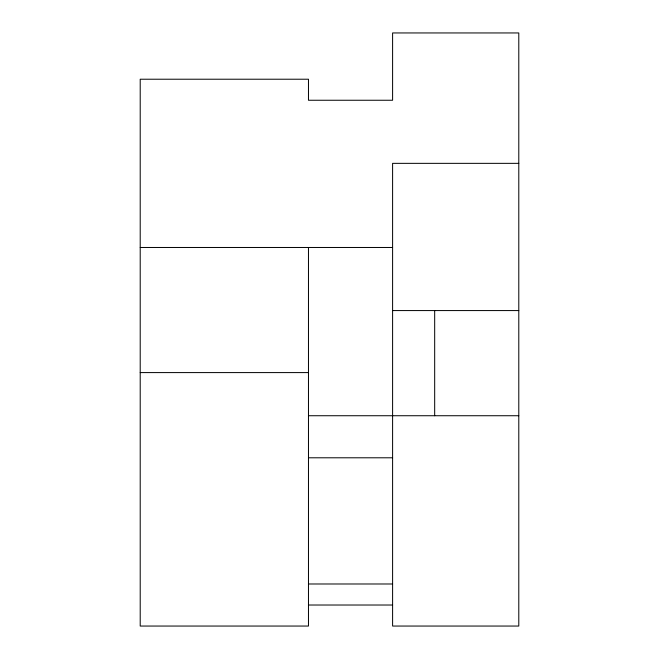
<?xml version="1.0" encoding="UTF-8"?>
<svg xmlns="http://www.w3.org/2000/svg" width="659" height="659" viewBox="0 0 659 659"><rect width="100%" height="100%" fill="white"/><g stroke="black" fill="none" stroke-linecap="round" stroke-linejoin="round"><path stroke-width="0.99" d="M518.79 163.35L392.599 163.35L392.599 626.05L518.79 626.05L518.79 32.95L392.599 32.95L392.599 100.25L308.47 100.25L308.47 79.22L140.21 79.22L140.21 626.05L308.47 626.05L308.47 247.479M140.21 247.479L392.599 247.479M392.599 310.57L518.79 310.57M140.21 372.59L308.47 372.59M308.47 415.73L518.79 415.73M308.47 457.791L392.599 457.791M308.47 583.989L392.599 583.989M308.47 605.02L392.599 605.02M434.676 310.57L434.676 415.73"/></g></svg>
